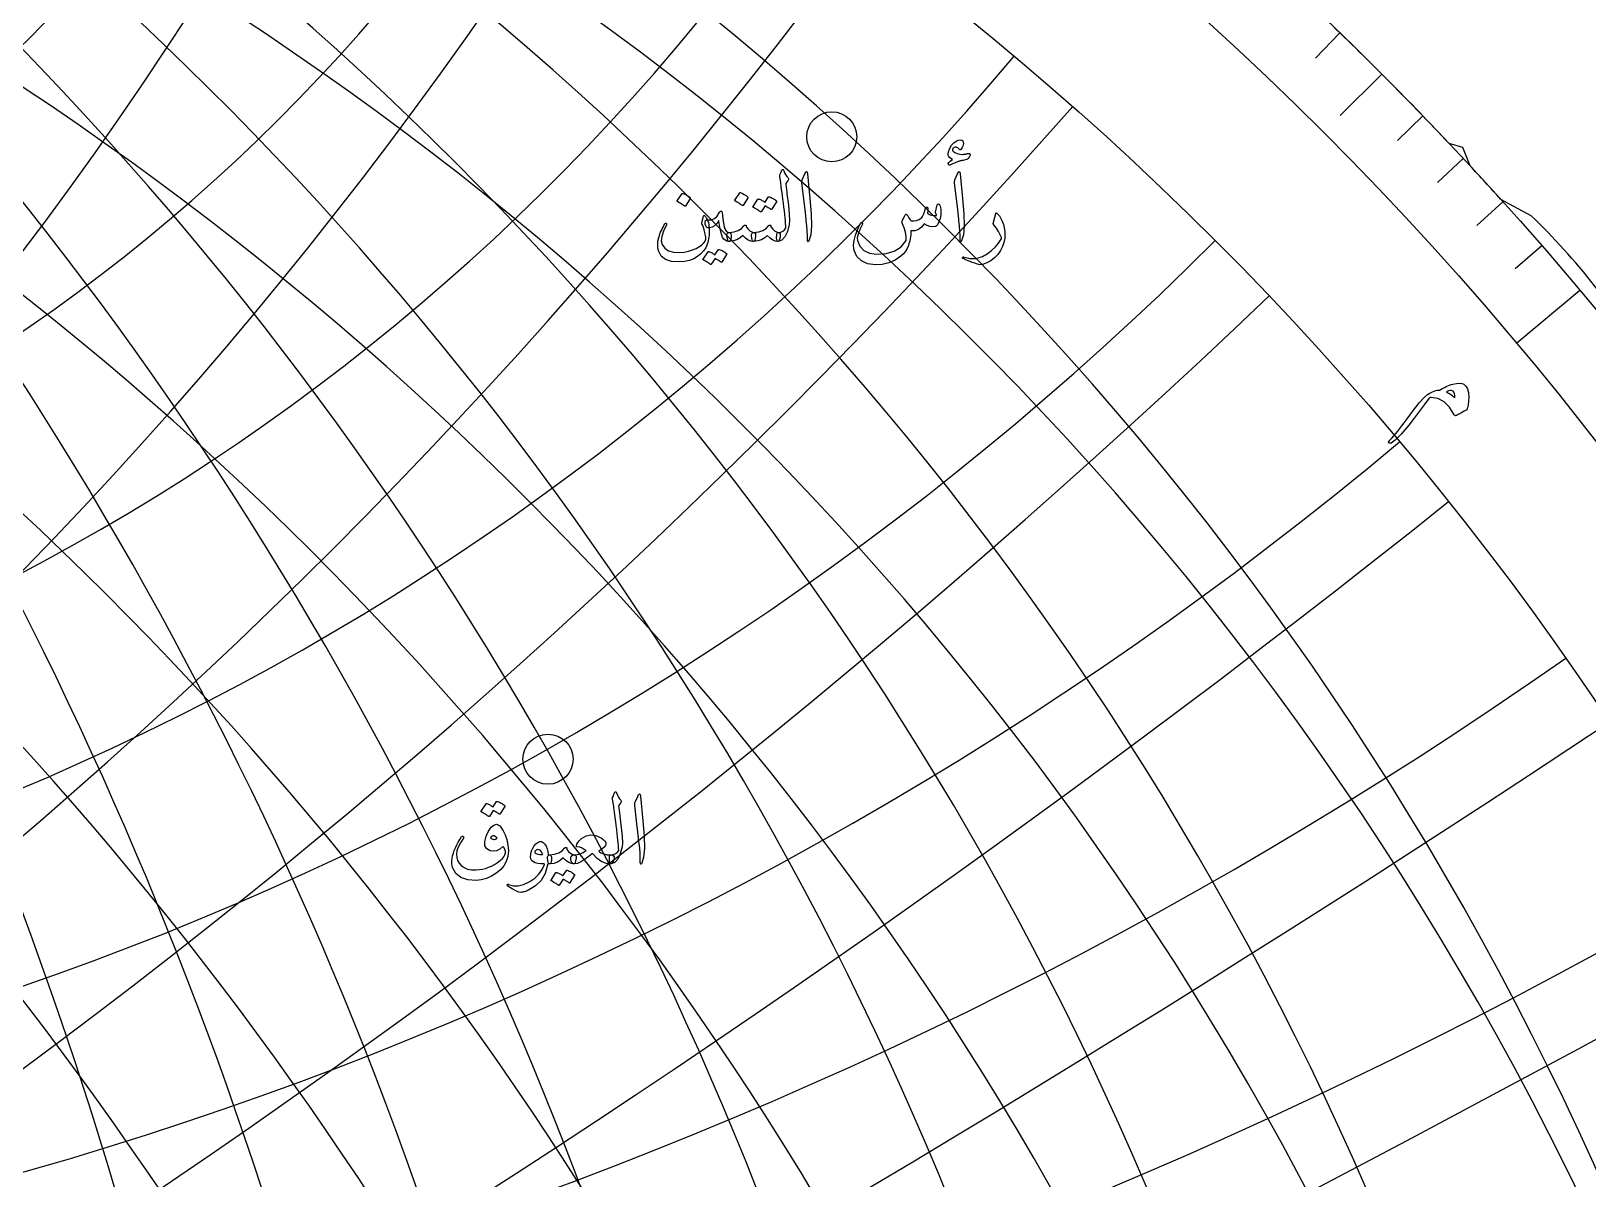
# Model space of a CAD drawing. Header units: millimetres. Extents: x -93 to 93, y -93 to 102.
# Drawn here: x 28.26 to 71.08, y 35.02 to 66.59 of the extents above; entities that cross this region are included whole.
import ezdxf

# ---------------------------------------------------------------- set-up
doc = ezdxf.new("R2010")
doc.units = ezdxf.units.MM
for name, color, linetype in [('CUT_OUTER', 1, 'Continuous'), ('ENGRAVE', 7, 'Continuous'), ('ENGRAVE_FINE', 8, 'Continuous'), ('TEXT', 5, 'Continuous')]:
    doc.layers.add(name, color=color, linetype=linetype)

msp = doc.modelspace()

# ---------------------------------------------------------------- linework, layer by layer
at = {"layer": 'CUT_OUTER'}
for points in [[(67.2568, 63.5035), (67.624, 63.3987), (67.6275, 63.3975), (67.6291, 63.3941), (67.8302, 62.891)], [(68.6773, 61.9646), (69.5043, 61.5197), (69.5072, 61.5179), (69.5095, 61.5155)]]:
    msp.add_lwpolyline(points, dxfattribs=at)
for centre, radius, start, end in [((0.881874092273056, 0.8751892940640188), 91.25756868696509, 43.33645314036559, 46.288891795183424), ((8.733717054165156, 8.003588861502108), 80.6536848954062, 41.993426810953935, 42.88520790717563), ((57.03708942889796, 48.440642751481825), 18.069662071908667, 29.814836999012883, 46.350862303989466)]:
    msp.add_arc(centre, radius, start, end, dxfattribs=at)
at = {"layer": 'ENGRAVE'}
for points in [[(65.4074, 65.4074), (64.2627, 64.2627)], [(70.8591, 59.4579), (69.1231, 58.0011)]]:
    msp.add_lwpolyline(points, dxfattribs=at)
for centre, radius in [((0, 0), 92.5), ((0, 0), 90.23375), ((0, 0), 86.025), ((0, 0), 86.025), ((50.27845452138069, 63.680600648528795), 0.6882), ((42.47341489038864, 46.56549729586896), 0.6882)]:
    msp.add_circle(centre, radius, dxfattribs=at)
for centre, radius, start, end in [((-15.168528515445692, 5.0011889793700714e-15), 87.3520742874712, 279.99999983752946, 80.00000016247054), ((-72.18354577202558, 9.758659094876748e-15), 112.29766206480934, 309.9999999658587, 50.000000034141294), ((-49.66655690703753, 2.7075026651397943e-15), 99.33311381407509, 299.99999995038047, 60.00000004961953), ((-31.31053940275002, 0), 91.5458928772403, 289.99999992129074, 70.00000007870972), ((-102.52060280291674, 5.6538157364751155e-15), 133.8311422056668, 319.9999999759614, 40.00000002403863), ((0, 91.54589287724035), 31.310539402750052, 199.99999992129074, 340.00000007870926), ((0, 99.33311381407499), 49.66655690703743, 209.99999995038047, 330.00000004962), ((-4.723730900634919e-15, 112.29766206480933), 72.18354577202557, 219.9999999658587, 320.0000000341413), ((-4.817300315426914e-15, 133.83114220566696), 102.5206028029169, 229.99999997596137, 310.0000000240386), ((-5.626093109739206e-15, 172.0499999999998), 148.99967072111247, 239.99999998346016, 300.00000001653984)]:
    msp.add_arc(centre, radius, start, end, dxfattribs=at)
at = {"layer": 'ENGRAVE_FINE'}
for points in [[(64.2559, 66.5389), (63.5812, 65.8403)], [(66.5389, 64.2559), (65.8403, 63.5812)], [(67.6502, 63.0848), (66.9399, 62.4225)], [(68.7409, 61.8946), (68.0191, 61.2447)], [(69.8106, 60.6855), (69.0776, 60.0483)]]:
    msp.add_lwpolyline(points, dxfattribs=at)
for centre, radius, start, end in [((-7.526212279817645, 8.119422323193695e-15), 86.3536015246665, 274.9999996725535, 85.00000032744651), ((-23.05032927888738, 3.0584866627739177e-15), 89.05963341977744, 284.9999998930846, 75.00000010691542), ((-60.23535347449013, -3.252574430796591e-15), 105.01713399820412, 304.9999999590866, 55.00000004091339), ((-40.114116292783706, 8.991473341385332e-15), 94.91808547874831, 294.9999999385643, 65.00000006143568), ((-86.02499999999996, -1.1723341796468616e-14), 121.65772170314547, 314.99999997135205, 45.000000028647946), ((-6.897616614894542, -3.0111054971237197), 86.35360152466649, 298.5833330058865, 108.58333366078), ((-13.901640084243787, -6.068662150098609), 87.35207428747132, 303.5833331708634, 103.58333349580312), ((-48.67312015238095, 111.49676508595176), 86.02500000000009, 248.58333330468554, 338.583333361981), ((-21.125146129507776, -9.222032361257194), 89.05963341977743, 308.58333322641806, 98.58333344024845), ((6.897616614894488, 3.0111054971236766), 86.35360152466643, 118.58333300588606, 288.58333366078045), ((13.901640084243802, 6.068662150098621), 87.35207428747135, 123.5833331708634, 283.5833334958031), ((21.12514612950774, 9.22203236125717), 89.0596334197774, 128.58333322641806, 278.5833334402489), ((28.695456462856022, 12.526797518899356), 91.54589287724042, 133.58333325462377, 273.58333341204275), ((36.76375110690086, 16.04895418713696), 94.9180854787483, 138.5833332718978, 268.58333339476917), ((45.518363738590764, 19.870718093751716), 99.33311381407516, 143.58333328371396, 263.583333382953), ((55.2044454079305, 24.09910818681059), 105.01713399820419, 148.58333329241964, 258.5833333742469), ((66.15471450018525, 28.87937031206012), 112.29766206480939, 153.5833332991922, 253.58333336747432), ((78.84011867264003, 34.417093321256196), 121.65772170314563, 158.58333330468554, 248.58333336198098), ((93.95799466867241, 41.016694612257176), 133.8311422056669, 163.58333330929486, 243.58333335737166), ((112.59535833364276, 49.15270322460947), 149.9800105933053, 168.5833333132739, 238.58333335339262), ((136.55509121577236, 59.612154281255215), 172.05000000000027, 173.58333331679364, 233.58333334987333), ((169.07318010727076, 73.80769481125694), 203.55249119069325, 178.5833333199746, 228.58333334669192), ((-28.695456462855894, -12.526797518899333), 91.54589287724029, 313.58333325462377, 93.58333341204275), ((-216.61144580020107, -94.5601867434138), 251.52027352402973, 3.5833333229063555, 43.58333334376016), ((-169.07318010727133, -73.80769481125716), 203.55249119069384, 358.5833333199746, 48.583333346691916), ((-136.55509121577225, -59.61215428125522), 172.05000000000015, 353.58333331679364, 53.58333334987333), ((-112.59535833364265, -49.15270322460939), 149.98001059330514, 348.5833333132739, 58.58333335339262), ((-93.95799466867234, -41.01669461225713), 133.83114220566682, 343.58333330929486, 63.58333335737166), ((-78.84011867263983, -34.41709332125613), 121.65772170314541, 338.58333330468554, 68.58333336198143), ((-66.1547145001852, -28.879370312060082), 112.29766206480932, 333.5833332991922, 73.58333336747432), ((-55.204445407930365, -24.099108186810522), 105.01713399820405, 328.58333329241964, 78.58333337424688), ((-45.518363738590594, -19.87071809375166), 99.333113814075, 323.5833332837135, 83.58333338295301), ((-36.7637511069009, -16.04895418713698), 94.91808547874834, 318.5833332718978, 88.58333339476917), ((216.61144580020022, 94.56018674341345), 251.52027352402882, 183.58333332290636, 223.58333334376016), ((294.23532856105226, 128.4463409237675), 332.3750768260687, 188.58333332565712, 218.5833333410094), ((447.12453168464526, 195.18903563692598), 495.3982308124308, 193.58333332828192, 213.5833333383846), ((901.1466799841849, 393.38917677097555), 987.0261819587486, 198.58333333082714, 208.58333333583982), ((-901.1466799841866, -393.3891767709763), 987.0261819587504, 18.583333330827145, 28.583333335839825), ((-447.1245316846461, -195.18903563692638), 495.3982308124318, 13.583333328281924, 33.58333333838459), ((-294.23532856105163, -128.44634092376725), 332.3750768260681, 8.583333325657122, 38.58333334100939), ((0, 94.91808547874842), 40.11411629278382, 204.99999993856432, 335.0000000614357), ((-53.54349213115652, 122.65345113152831), 102.5206028029168, 253.58333330929486, 333.58333335737166), ((-60.00437106553624, 137.45355226620094), 122.85643227999017, 258.5833333132739, 328.5833333533931), ((4.943273563473953e-15, 105.01713399820437), 60.23535347449038, 214.9999999590866, 325.0000000409134), ((-68.83418664251228, 157.68023734527983), 148.99967072111264, 263.58333331679364, 323.5833333498733), ((-81.43778070426366, 186.55161361913161), 184.48120783683498, 268.5833333199746, 318.5833333466919), ((-4.689336718587448e-15, 121.65772170314547), 86.02499999999996, 224.99999997135205, 315.00000002864795), ((-100.62884889351231, 230.51308588444456), 236.35174500858386, 273.58333332290636, 313.58333334376016), ((-132.97743721920946, 304.6148270943921), 321.0496707211132, 278.5833333256571, 308.5833333410094), ((0, 149.98001059330494), 122.85643227999037, 234.9999999799404, 305.0000000200596), ((-198.20014113404963, 454.0221482995396), 487.872018532613, 283.5833333282819, 303.5833333383846), ((-394.89185951755303, 904.5889139044538), 983.2702493450466, 288.58333333082714, 298.5833333358398), ((3.220694911988998e-15, 203.55249119069376), 184.48120783683484, 244.99999998664111, 295.0000000133589)]:
    msp.add_arc(centre, radius, start, end, dxfattribs=at)
at = {"layer": 'TEXT'}
for points in [[(53.99, 63.0521), (53.9539, 63.0453), (53.9203, 63.0389), (53.8893, 63.0328), (53.861, 63.0271), (53.8354, 63.0215), (53.8128, 63.016), (53.7931, 63.0104), (53.7763, 63.0049), (53.7593, 62.9986), (53.7389, 62.9907), (53.7149, 62.9812), (53.6875, 62.9702), (53.6567, 62.9575), (53.6223, 62.9428), (53.5845, 62.9262), (53.5432, 62.9078), (53.5264, 62.9022), (53.512, 62.9022), (53.5001, 62.9078), (53.4905, 62.9189), (53.4848, 62.9461), (53.5009, 62.9778), (53.5389, 63.0141), (53.5987, 63.0548), (53.553, 63.0809), (53.5183, 63.109), (53.4947, 63.1391), (53.4822, 63.1714), (53.4798, 63.2323), (53.4947, 63.2983), (53.5269, 63.3696), (53.5765, 63.4461), (53.6357, 63.5146), (53.6966, 63.562), (53.7592, 63.5882), (53.8235, 63.5932), (53.8594, 63.5842), (53.8839, 63.5654), (53.8969, 63.537), (53.8984, 63.4988), (53.8922, 63.4576), (53.8818, 63.4198), (53.8672, 63.3854), (53.8485, 63.3545), (53.8298, 63.3329), (53.8124, 63.3233), (53.7965, 63.3259), (53.7819, 63.3407), (53.7652, 63.3627), (53.7458, 63.3788), (53.7236, 63.3891), (53.6986, 63.3934), (53.6725, 63.3934), (53.6494, 63.3878), (53.6294, 63.3767), (53.6126, 63.3601), (53.6003, 63.34), (53.5967, 63.3212), (53.6017, 63.3039), (53.6154, 63.2879), (53.6667, 63.25), (53.7292, 63.222), (53.8027, 63.2042), (53.8873, 63.1964), (53.8947, 63.1966), (53.903, 63.1974), (53.9121, 63.1987), (53.922, 63.2005), (53.9329, 63.2027), (53.9446, 63.205), (53.9572, 63.2075), (53.9706, 63.2102), (53.9852, 63.2129), (53.9983, 63.2154), (54.0101, 63.2178), (54.0205, 63.22), (54.0297, 63.2218), (54.0379, 63.2231), (54.045, 63.2239), (54.0511, 63.2241), (54.0625, 63.2229), (54.0719, 63.2193), (54.0792, 63.2132), (54.0844, 63.2047), (54.0877, 63.1965), (54.0892, 63.1887), (54.089, 63.1813), (54.0871, 63.1742), (54.0603, 63.1239), (54.0351, 63.0868), (54.0117, 63.0628), (53.99, 63.0521)], [(48.8507, 62.6303), (48.8694, 62.6755), (48.884, 62.7114), (48.8944, 62.738), (48.9007, 62.7551), (48.9055, 62.7661), (48.9118, 62.7739), (48.9194, 62.7786), (48.9284, 62.7801), (48.9386, 62.7784), (48.9471, 62.7732), (48.9539, 62.7645), (48.9589, 62.7524), (48.982, 62.6929), (49.0096, 62.6393), (49.0417, 62.5916), (49.0783, 62.5498), (49.0885, 62.5364), (49.0914, 62.5213), (49.0871, 62.5045), (49.0755, 62.486), (49.0144, 62.3999), (49.0186, 62.3614), (49.0228, 62.3236), (49.0269, 62.2865), (49.0311, 62.2501), (49.0353, 62.2144), (49.0394, 62.1793), (49.0436, 62.145), (49.0477, 62.1113), (49.0861, 61.7998), (49.1095, 61.5563), (49.118, 61.3808), (49.1116, 61.2733), (49.0592, 61.0782), (48.9909, 60.934), (48.9066, 60.8409), (48.8063, 60.7988), (48.8035, 60.7988), (48.8008, 60.7988), (48.798, 60.7988), (48.7952, 60.7988), (48.7787, 60.8144), (48.7682, 60.8501), (48.7635, 60.9059), (48.7647, 60.9819), (48.7673, 61.01), (48.7751, 61.0305), (48.7881, 61.0433), (48.8063, 61.0485), (48.8767, 61.0626), (48.9354, 61.0881), (48.9822, 61.125), (49.0172, 61.1734), (49.0149, 61.2315), (49.0106, 61.2976), (49.0045, 61.3716), (48.9964, 61.4537), (48.9866, 61.5433), (48.9752, 61.6403), (48.9623, 61.7445), (48.9478, 61.856), (48.9345, 61.9657), (48.9222, 62.0642), (48.9109, 62.1516), (48.9007, 62.2279), (48.8918, 62.2931), (48.8847, 62.3472), (48.8793, 62.3902), (48.8757, 62.4221), (48.8479, 62.5803), (48.8471, 62.5959), (48.8472, 62.6095), (48.8485, 62.6209), (48.8507, 62.6303)], [(49.5389, 62.658), (49.5655, 62.7094), (49.5868, 62.7274), (49.6029, 62.7121), (49.6138, 62.6636), (49.6777, 61.9837), (49.7156, 61.5664), (49.7241, 61.2331), (49.7032, 60.9836), (49.6527, 60.8182), (49.6435, 60.8047), (49.6353, 60.7974), (49.6282, 60.7963), (49.6222, 60.8015), (49.6173, 60.8097), (49.6138, 60.8203), (49.6118, 60.8333), (49.6111, 60.8487), (49.6111, 60.9689), (49.6055, 61.0964), (49.5944, 61.2311), (49.5778, 61.3732), (49.5741, 61.4103), (49.5632, 61.5106), (49.545, 61.6739), (49.5195, 61.9004), (49.4584, 62.4027), (49.4571, 62.4294), (49.4584, 62.4541), (49.4626, 62.4766), (49.4695, 62.4971)], [(53.7375, 62.658), (53.764, 62.7094), (53.7854, 62.7274), (53.8015, 62.7121), (53.8124, 62.6636), (53.8762, 61.9837), (53.9142, 61.5664), (53.9227, 61.2331), (53.9017, 60.9836), (53.8513, 60.8182), (53.8421, 60.8047), (53.8339, 60.7974), (53.8268, 60.7963), (53.8207, 60.8015), (53.8159, 60.8097), (53.8124, 60.8203), (53.8103, 60.8333), (53.8096, 60.8487), (53.8096, 60.9689), (53.8041, 61.0964), (53.793, 61.2311), (53.7763, 61.3732), (53.7727, 61.4103), (53.7618, 61.5106), (53.7436, 61.6739), (53.7181, 61.9004), (53.657, 62.4027), (53.6556, 62.4294), (53.657, 62.4541), (53.6612, 62.4766), (53.6681, 62.4971)], [(46.1617, 62.1197), (46.1652, 62.1231), (46.1701, 62.1252), (46.1763, 62.1259), (46.1839, 62.1252), (46.2379, 62.1034), (46.2887, 62.0767), (46.3364, 62.0451), (46.381, 62.0087), (46.3853, 62.0031), (46.3872, 61.9976), (46.3867, 61.992), (46.3837, 61.9865), (46.2533, 61.7756), (46.2485, 61.7705), (46.2422, 61.7693), (46.2346, 61.7719), (46.2256, 61.7783), (46.2178, 61.7839), (46.2054, 61.7922), (46.1886, 61.8033), (46.1673, 61.8172), (46.1411, 61.8338), (46.1097, 61.8533), (46.0731, 61.8755), (46.0313, 61.9004), (46.0258, 61.9046), (46.023, 61.9088), (46.023, 61.9129), (46.0258, 61.9171)], [(47.7463, 62.1391), (47.7497, 62.1426), (47.7546, 62.1446), (47.7608, 62.1453), (47.7685, 62.1446), (47.8224, 62.1228), (47.8732, 62.0961), (47.9209, 62.0645), (47.9655, 62.0281), (47.9698, 62.0225), (47.9717, 62.017), (47.9712, 62.0114), (47.9683, 62.0059), (47.8378, 61.795), (47.833, 61.79), (47.8267, 61.7887), (47.8191, 61.7913), (47.8101, 61.7978), (47.8023, 61.8033), (47.79, 61.8116), (47.7731, 61.8227), (47.7518, 61.8366), (47.7256, 61.8533), (47.6942, 61.8727), (47.6576, 61.8949), (47.6158, 61.9199), (47.6103, 61.924), (47.6075, 61.9282), (47.6075, 61.9324), (47.6103, 61.9365)], [(48.5371, 62.0253), (48.5406, 62.0288), (48.5455, 62.0309), (48.5517, 62.0316), (48.5593, 62.0309), (48.5867, 62.0206), (48.6131, 62.0094), (48.6387, 61.997), (48.6634, 61.9837), (48.6874, 61.9691), (48.7109, 61.9532), (48.7339, 61.9358), (48.7564, 61.9171), (48.7607, 61.9114), (48.7626, 61.9053), (48.7621, 61.8989), (48.7591, 61.8921), (48.6259, 61.6812), (48.6223, 61.6784), (48.6169, 61.6784), (48.6098, 61.6812), (48.601, 61.6868), (48.5949, 61.6919), (48.585, 61.6989), (48.5713, 61.7078), (48.5538, 61.7187), (48.5323, 61.7316), (48.5066, 61.7468), (48.4768, 61.7642), (48.4428, 61.7839), (48.3373, 61.6202), (48.3325, 61.6151), (48.3262, 61.6139), (48.3186, 61.6165), (48.3096, 61.6229), (48.3018, 61.6285), (48.2895, 61.6368), (48.2726, 61.6479), (48.2513, 61.6618), (48.2251, 61.6784), (48.1937, 61.6979), (48.1571, 61.7201), (48.1153, 61.745), (48.111, 61.7492), (48.1091, 61.7534), (48.1096, 61.7575), (48.1126, 61.7617), (48.2485, 61.9643), (48.252, 61.9677), (48.2569, 61.9698), (48.2631, 61.9705), (48.2707, 61.9698), (48.294, 61.9623), (48.3165, 61.9535), (48.3384, 61.9435), (48.3595, 61.9324), (48.38, 61.9201), (48.3998, 61.907), (48.4189, 61.8931), (48.4372, 61.8782)], [(53.1825, 61.8061), (53.1873, 61.8182), (53.1936, 61.8269), (53.2012, 61.8321), (53.2102, 61.8338), (53.2219, 61.8325), (53.2317, 61.8283), (53.2399, 61.8214), (53.2463, 61.8116), (53.2621, 61.777), (53.2734, 61.7339), (53.2801, 61.6826), (53.2824, 61.6229), (53.2763, 61.5255), (53.2581, 61.4329), (53.2278, 61.3451), (53.1853, 61.2622), (53.1707, 61.2422), (53.1547, 61.2268), (53.1374, 61.2159), (53.1187, 61.2095), (53.0509, 61.2051), (52.9778, 61.2171), (52.8996, 61.2454), (52.8162, 61.2899), (52.7459, 61.1937), (52.6629, 61.1297), (52.567, 61.0979), (52.4582, 61.0985), (52.4547, 61.0399), (52.4495, 60.9836), (52.4429, 60.9296), (52.4346, 60.8779), (52.4248, 60.828), (52.4135, 60.7797), (52.4005, 60.7329), (52.3861, 60.6878), (52.3524, 60.6062), (52.307, 60.531), (52.2497, 60.4619), (52.1807, 60.3992), (52.0192, 60.2916), (51.8484, 60.216), (51.6682, 60.1723), (51.4786, 60.1605), (51.2651, 60.1895), (51.0964, 60.2653), (50.9724, 60.3879), (50.8931, 60.5573), (50.8824, 60.6184), (50.8806, 60.6905), (50.8879, 60.7738), (50.9042, 60.8681), (50.9304, 60.9715), (50.9673, 61.079), (51.015, 61.1907), (51.0735, 61.3066), (51.0782, 61.3139), (51.0839, 61.3191), (51.0907, 61.3222), (51.0985, 61.3232), (51.1063, 61.3225), (51.113, 61.3205), (51.1188, 61.317), (51.1234, 61.3121), (51.1266, 61.305), (51.1276, 61.2976), (51.1266, 61.2898), (51.1234, 61.2816), (51.0492, 61.1274), (51.0013, 61.0006), (50.9798, 60.9013), (50.9847, 60.8293), (51.0548, 60.6706), (51.1651, 60.5553), (51.3156, 60.4833), (51.5064, 60.4547), (51.7731, 60.4717), (51.999, 60.5393), (52.1838, 60.6576), (52.3278, 60.8265), (52.3273, 60.9379), (52.3091, 61.0555), (52.2732, 61.1793), (52.2196, 61.3094), (52.2128, 61.3225), (52.2092, 61.3343), (52.2086, 61.3447), (52.2112, 61.3538), (52.2262, 61.3847), (52.2404, 61.4138), (52.2539, 61.4409), (52.2667, 61.4662), (52.2789, 61.4891), (52.2903, 61.5095), (52.3011, 61.5273), (52.3111, 61.5425), (52.3169, 61.5489), (52.3229, 61.5515), (52.3294, 61.5503), (52.3361, 61.5452), (52.3396, 61.5414), (52.3444, 61.5355), (52.3507, 61.5275), (52.3583, 61.5175), (52.367, 61.5053), (52.3764, 61.4911), (52.3864, 61.4748), (52.3972, 61.4564), (52.419, 61.4211), (52.4374, 61.3954), (52.4523, 61.3794), (52.4638, 61.3732), (52.5359, 61.3671), (52.6081, 61.3794), (52.6802, 61.4101), (52.7524, 61.4592), (52.7786, 61.4918), (52.8044, 61.5452), (52.8299, 61.6195), (52.855, 61.7145), (52.8575, 61.7235), (52.862, 61.7312), (52.8686, 61.7374), (52.8772, 61.7423), (52.8854, 61.7454), (52.8932, 61.7464), (52.9007, 61.7454), (52.9078, 61.7423), (52.9183, 61.7249), (52.9223, 61.6923), (52.9197, 61.6444), (52.9105, 61.5813), (52.9666, 61.547), (53.0264, 61.5244), (53.09, 61.5137), (53.1575, 61.5147), (53.1566, 61.535), (53.154, 61.5515), (53.1497, 61.5641), (53.1436, 61.573), (53.1367, 61.5813), (53.1325, 61.5896), (53.1312, 61.598), (53.1325, 61.6063)], [(46.8305, 61.4509), (46.8464, 61.4229), (46.8607, 61.3916), (46.8734, 61.357), (46.8846, 61.3191), (46.8939, 61.2777), (46.9009, 61.2327), (46.9057, 61.1841), (46.9082, 61.1318), (46.9098, 61.0781), (46.9089, 61.0253), (46.9056, 60.9733), (46.8999, 60.9223), (46.8917, 60.8719), (46.8812, 60.822), (46.8682, 60.7727), (46.8527, 60.7238), (46.8113, 60.6312), (46.7535, 60.5449), (46.6795, 60.4647), (46.5891, 60.3908), (46.4835, 60.3284), (46.3636, 60.2826), (46.2296, 60.2535), (46.0813, 60.241), (45.8692, 60.2536), (45.7046, 60.3055), (45.5875, 60.3966), (45.5179, 60.5268), (45.4973, 60.6206), (45.4909, 60.7162), (45.4987, 60.8135), (45.5207, 60.9125), (45.5367, 60.9633), (45.554, 61.0128), (45.5727, 61.0611), (45.5929, 61.1082), (45.6144, 61.1542), (45.6373, 61.1994), (45.6615, 61.2437), (45.6872, 61.2872), (45.694, 61.2944), (45.7004, 61.2997), (45.7065, 61.3028), (45.7122, 61.3038), (45.7198, 61.3029), (45.7261, 61.3003), (45.7309, 61.296), (45.7344, 61.2899), (45.7363, 61.2827), (45.7365, 61.2747), (45.7349, 61.266), (45.7316, 61.2566), (45.6494, 61.0858), (45.6026, 60.9396), (45.5911, 60.818), (45.6151, 60.7211), (45.6877, 60.6156), (45.792, 60.5435), (45.9278, 60.5046), (46.0951, 60.4991), (46.2226, 60.5124), (46.3414, 60.5358), (46.4516, 60.5693), (46.553, 60.6128), (46.6383, 60.6614), (46.7084, 60.7127), (46.7632, 60.7669), (46.8028, 60.8237), (46.8042, 60.8268), (46.8055, 60.8303), (46.8069, 60.8344), (46.8083, 60.839), (46.8097, 60.8443), (46.8111, 60.8504), (46.8125, 60.8575), (46.8139, 60.8654), (46.8158, 60.8755), (46.8159, 60.8893), (46.8144, 60.9067), (46.8111, 60.9278), (46.8066, 60.9525), (46.8014, 60.9809), (46.7955, 61.0129), (46.7889, 61.0485), (46.7733, 61.1198), (46.7542, 61.1838), (46.7317, 61.2405), (46.7056, 61.2899), (46.7036, 61.2974), (46.7029, 61.3059), (46.7036, 61.3154), (46.7056, 61.326), (46.7528, 61.5008), (46.7558, 61.5093), (46.7591, 61.5154), (46.7627, 61.519), (46.7667, 61.5203), (46.7695, 61.5211), (46.7722, 61.521), (46.775, 61.5197), (46.7778, 61.5175), (46.7894, 61.5071), (46.8021, 61.4925), (46.8158, 61.4738), (46.8305, 61.4509)], [(47.4521, 60.7988), (47.3964, 60.8121), (47.3487, 60.8355), (47.309, 60.869), (47.2773, 60.9125), (47.252, 60.9738), (47.226, 61.0686), (47.1992, 61.1971), (47.1718, 61.3593), (47.1701, 61.3657), (47.1677, 61.3683), (47.1646, 61.3671), (47.1607, 61.3621), (47.112, 61.2879), (47.0546, 61.2317), (46.9885, 61.1935), (46.9138, 61.1734), (46.8711, 61.176), (46.8375, 61.1949), (46.8128, 61.2301), (46.7972, 61.2816), (46.7944, 61.3401), (46.8055, 61.3794), (46.8305, 61.3997), (46.8694, 61.4009), (46.9696, 61.399), (47.0567, 61.4322), (47.1306, 61.5003), (47.1913, 61.6035), (47.2001, 61.6202), (47.21, 61.6313), (47.2209, 61.6368), (47.2329, 61.6368), (47.2452, 61.6321), (47.2544, 61.6236), (47.2605, 61.6113), (47.2634, 61.5952), (47.2806, 61.4318), (47.2988, 61.3024), (47.318, 61.207), (47.3383, 61.1456), (47.3611, 61.1073), (47.3876, 61.0783), (47.4179, 61.0587), (47.4521, 61.0485), (47.4839, 61.036), (47.5041, 61.0097), (47.513, 60.9694), (47.5104, 60.9153), (47.5005, 60.8622), (47.4875, 60.8251), (47.4714, 60.804), (47.4521, 60.7988)], [(48.1292, 61.0485), (48.1512, 61.0414), (48.1674, 61.0339), (48.1776, 61.0261), (48.1819, 61.018), (48.184, 61.0055), (48.1847, 60.9902), (48.184, 60.9722), (48.1819, 60.9514), (48.1714, 60.8846), (48.159, 60.8369), (48.145, 60.8083), (48.1292, 60.7988), (48.0543, 60.8093), (47.9794, 60.8411), (47.9044, 60.894), (47.8295, 60.968), (47.7581, 60.9002), (47.6713, 60.8494), (47.5694, 60.8156), (47.4521, 60.7988), (47.4395, 60.8014), (47.4292, 60.8092), (47.4214, 60.8222), (47.416, 60.8404), (47.3938, 60.9569), (47.3914, 60.9699), (47.3925, 60.984), (47.397, 60.9991), (47.4049, 61.0152), (47.4141, 61.0277), (47.4251, 61.0374), (47.4377, 61.0444), (47.4521, 61.0485), (47.5923, 61.0693), (47.7074, 61.1068), (47.7976, 61.1609), (47.8628, 61.2317), (47.8704, 61.2414), (47.8795, 61.2483), (47.8899, 61.2525), (47.9017, 61.2539), (47.9126, 61.2523), (47.9204, 61.2476), (47.9251, 61.2398), (47.9266, 61.2289), (47.927, 61.2185), (47.928, 61.2095), (47.9298, 61.2018), (47.9322, 61.1956), (47.9788, 61.1396), (48.0272, 61.0964), (48.0774, 61.066), (48.1292, 61.0485)], [(48.8063, 61.0485), (48.8283, 61.0414), (48.8445, 61.0339), (48.8547, 61.0261), (48.859, 61.018), (48.8611, 61.0055), (48.8618, 60.9902), (48.8611, 60.9722), (48.859, 60.9514), (48.8485, 60.8846), (48.8361, 60.8369), (48.8221, 60.8083), (48.8063, 60.7988), (48.7314, 60.8093), (48.6565, 60.8411), (48.5815, 60.894), (48.5066, 60.968), (48.4352, 60.9002), (48.3484, 60.8494), (48.2465, 60.8156), (48.1292, 60.7988), (48.1166, 60.8014), (48.1063, 60.8092), (48.0985, 60.8222), (48.0931, 60.8404), (48.0709, 60.9569), (48.0685, 60.9699), (48.0696, 60.984), (48.0741, 60.9991), (48.082, 61.0152), (48.0912, 61.0277), (48.1022, 61.0374), (48.1148, 61.0444), (48.1292, 61.0485), (48.2694, 61.0693), (48.3845, 61.1068), (48.4747, 61.1609), (48.5399, 61.2317), (48.5475, 61.2414), (48.5566, 61.2483), (48.567, 61.2525), (48.5788, 61.2539), (48.5897, 61.2523), (48.5975, 61.2476), (48.6022, 61.2398), (48.6037, 61.2289), (48.6041, 61.2185), (48.6051, 61.2095), (48.6069, 61.2018), (48.6093, 61.1956), (48.6559, 61.1396), (48.7043, 61.0964), (48.7545, 61.066), (48.8063, 61.0485)], [(54.7892, 61.573), (54.7908, 61.578), (54.7927, 61.582), (54.7949, 61.585), (54.7975, 61.5869), (54.8053, 61.5876), (54.8149, 61.5841), (54.8262, 61.5765), (54.8392, 61.5647), (54.8898, 61.5045), (54.9335, 61.4349), (54.9703, 61.356), (55.0001, 61.2677), (55.0234, 61.1727), (55.0376, 61.079), (55.0428, 60.9868), (55.039, 60.8959), (55.0143, 60.7762), (54.9738, 60.6614), (54.9172, 60.5514), (54.8447, 60.4463), (54.758, 60.3511), (54.6588, 60.2736), (54.5471, 60.2138), (54.4229, 60.1716), (54.3896, 60.1645), (54.3563, 60.1626), (54.323, 60.1659), (54.2897, 60.1744), (54.213, 60.2012), (54.1437, 60.2261), (54.0819, 60.2491), (54.0275, 60.2701), (53.9807, 60.2893), (53.9418, 60.3065), (53.9107, 60.3219), (53.8873, 60.3353), (53.8825, 60.3395), (53.879, 60.3437), (53.8769, 60.3478), (53.8762, 60.352), (53.8768, 60.3574), (53.8783, 60.3624), (53.8809, 60.3671), (53.8846, 60.3714), (53.8892, 60.3747), (53.895, 60.3763), (53.9017, 60.3761), (53.9095, 60.3742), (53.9571, 60.3614), (54.0025, 60.3509), (54.0459, 60.3427), (54.0871, 60.3367), (54.1267, 60.333), (54.1648, 60.3315), (54.2016, 60.3323), (54.237, 60.3353), (54.2723, 60.341), (54.3088, 60.3496), (54.3465, 60.3611), (54.3855, 60.3756), (54.4256, 60.3932), (54.467, 60.4141), (54.5095, 60.4383), (54.5533, 60.4658), (54.6763, 60.5542), (54.7816, 60.6503), (54.8692, 60.754), (54.9391, 60.8654), (54.9436, 60.8744), (54.946, 60.8848), (54.9464, 60.8966), (54.9446, 60.9098), (54.9155, 60.9876), (54.8697, 61.0742), (54.8073, 61.1694), (54.7282, 61.2733), (54.7247, 61.2799), (54.7226, 61.2858), (54.7219, 61.291), (54.7226, 61.2955)], [(47.1635, 60.5795), (47.167, 60.583), (47.1718, 60.5851), (47.1781, 60.5858), (47.1857, 60.5851), (47.213, 60.5749), (47.2395, 60.5636), (47.2651, 60.5513), (47.2898, 60.5379), (47.3138, 60.5233), (47.3373, 60.5074), (47.3603, 60.49), (47.3827, 60.4713), (47.3871, 60.4656), (47.389, 60.4595), (47.3885, 60.4531), (47.3855, 60.4463), (47.2523, 60.2354), (47.2487, 60.2327), (47.2433, 60.2327), (47.2362, 60.2354), (47.2273, 60.241), (47.2213, 60.2461), (47.2114, 60.2531), (47.1977, 60.2621), (47.1802, 60.2729), (47.1587, 60.2858), (47.133, 60.301), (47.1032, 60.3184), (47.0692, 60.3381), (46.9637, 60.1744), (46.9589, 60.1694), (46.9526, 60.1681), (46.945, 60.1707), (46.936, 60.1772), (46.9282, 60.1827), (46.9158, 60.191), (46.899, 60.2021), (46.8777, 60.216), (46.8515, 60.2327), (46.8201, 60.2521), (46.7835, 60.2743), (46.7417, 60.2993), (46.7374, 60.3034), (46.7355, 60.3076), (46.736, 60.3118), (46.7389, 60.3159), (46.8749, 60.5185), (46.8784, 60.522), (46.8832, 60.524), (46.8895, 60.5247), (46.8971, 60.524), (46.9204, 60.5165), (46.9429, 60.5077), (46.9648, 60.4978), (46.9859, 60.4866), (47.0064, 60.4743), (47.0262, 60.4613), (47.0452, 60.4473), (47.0636, 60.4325)], [(66.9972, 56.7152), (67.0409, 56.7411), (67.0853, 56.7657), (67.1305, 56.7892), (67.1764, 56.8115), (67.223, 56.832), (67.2702, 56.8503), (67.3181, 56.8663), (67.3667, 56.8799), (67.4602, 56.8982), (67.5407, 56.9033), (67.6081, 56.8953), (67.6624, 56.8742), (67.7229, 56.8232), (67.7658, 56.7472), (67.7912, 56.6464), (67.7989, 56.5207), (67.7985, 56.484), (67.7968, 56.4474), (67.7941, 56.4109), (67.7903, 56.3745), (67.7854, 56.338), (67.7797, 56.3014), (67.7731, 56.2646), (67.7657, 56.2276), (67.7603, 56.2073), (67.7527, 56.1904), (67.743, 56.1767), (67.731, 56.1663), (67.6751, 56.1336), (67.6249, 56.1047), (67.5805, 56.0795), (67.5419, 56.0581), (67.5096, 56.0407), (67.4843, 56.0276), (67.4659, 56.0186), (67.4544, 56.0139), (67.4374, 56.0117), (67.4228, 56.0151), (67.4108, 56.0241), (67.4012, 56.0387), (67.2725, 56.2463), (67.1222, 56.3945), (66.9506, 56.4834), (66.7581, 56.5128), (66.7395, 56.5106), (66.7236, 56.505), (66.7105, 56.4963), (66.7002, 56.4842), (66.5745, 56.306), (66.4405, 56.1242), (66.2982, 55.9388), (66.1476, 55.7498), (65.9382, 55.5035), (65.7767, 55.3391), (65.6633, 55.2561), (65.598, 55.2546), (65.5903, 55.2698), (65.5932, 55.2895), (65.6066, 55.3136), (65.6307, 55.3421), (65.6846, 55.3973), (65.7391, 55.4566), (65.7943, 55.5199), (65.8501, 55.5874), (65.9067, 55.6585), (65.9641, 55.7329), (66.0223, 55.8105), (66.0813, 55.8914), (66.2792, 56.1629), (66.4423, 56.3705), (66.5709, 56.514), (66.6652, 56.5933), (66.7146, 56.6236), (66.7619, 56.6494), (66.8073, 56.6706), (66.8505, 56.6872), (66.8914, 56.6997), (66.9295, 56.7086), (66.9647, 56.7137), (66.9972, 56.7152)], [(67.1907, 56.6658), (67.2186, 56.6514), (67.2468, 56.6352), (67.2751, 56.6171), (67.3038, 56.5972), (67.3325, 56.5756), (67.3613, 56.5525), (67.3901, 56.5278), (67.4188, 56.5016), (67.4156, 56.5697), (67.4061, 56.6228), (67.3902, 56.6609), (67.368, 56.684), (67.3292, 56.7011), (67.2868, 56.7038), (67.2406, 56.692), (67.1907, 56.6658)], [(41.0609, 45.3986), (41.0644, 45.4021), (41.0693, 45.4042), (41.0755, 45.4049), (41.0831, 45.4042), (41.1105, 45.3939), (41.1369, 45.3827), (41.1625, 45.3703), (41.1872, 45.357), (41.2112, 45.3424), (41.2347, 45.3265), (41.2577, 45.3091), (41.2802, 45.2904), (41.2845, 45.2847), (41.2864, 45.2786), (41.2859, 45.2722), (41.2829, 45.2654), (41.1497, 45.0545), (41.1461, 45.0517), (41.1407, 45.0517), (41.1336, 45.0545), (41.1248, 45.0601), (41.1187, 45.0652), (41.1088, 45.0722), (41.0951, 45.0811), (41.0776, 45.092), (41.0561, 45.1049), (41.0304, 45.1201), (41.0006, 45.1375), (40.9666, 45.1572), (40.8611, 44.9935), (40.8563, 44.9884), (40.85, 44.9872), (40.8424, 44.9898), (40.8334, 44.9962), (40.8256, 45.0018), (40.8133, 45.0101), (40.7964, 45.0212), (40.7751, 45.0351), (40.7489, 45.0517), (40.7175, 45.0712), (40.6809, 45.0934), (40.6391, 45.1183), (40.6348, 45.1225), (40.6329, 45.1267), (40.6334, 45.1308), (40.6364, 45.135), (40.7723, 45.3376), (40.7758, 45.341), (40.7807, 45.3431), (40.7869, 45.3438), (40.7945, 45.3431), (40.8178, 45.3356), (40.8403, 45.3268), (40.8622, 45.3168), (40.8833, 45.3056), (40.9038, 45.2934), (40.9236, 45.2803), (40.9427, 45.2664), (40.961, 45.2515)], [(44.2522, 45.5152), (44.2709, 45.5604), (44.2855, 45.5963), (44.2959, 45.6229), (44.3021, 45.64), (44.307, 45.651), (44.3132, 45.6588), (44.3209, 45.6634), (44.3299, 45.665), (44.3401, 45.6633), (44.3486, 45.6581), (44.3554, 45.6494), (44.3604, 45.6373), (44.3835, 45.5778), (44.4111, 45.5242), (44.4431, 45.4765), (44.4797, 45.4347), (44.49, 45.4213), (44.4929, 45.4062), (44.4886, 45.3894), (44.477, 45.3709), (44.4159, 45.2848), (44.4201, 45.2463), (44.4242, 45.2085), (44.4284, 45.1714), (44.4326, 45.135), (44.4367, 45.0993), (44.4409, 45.0642), (44.4451, 45.0299), (44.4492, 44.9962), (44.4875, 44.6847), (44.511, 44.4412), (44.5195, 44.2657), (44.513, 44.1582), (44.4607, 43.9631), (44.3923, 43.8189), (44.308, 43.7258), (44.2078, 43.6837), (44.205, 43.6837), (44.2022, 43.6837), (44.1995, 43.6837), (44.1967, 43.6837), (44.1802, 43.6993), (44.1696, 43.735), (44.165, 43.7908), (44.1662, 43.8668), (44.1688, 43.8949), (44.1766, 43.9154), (44.1896, 43.9282), (44.2078, 43.9334), (44.2782, 43.9475), (44.3368, 43.973), (44.3837, 44.0099), (44.4187, 44.0583), (44.4163, 44.1164), (44.4121, 44.1825), (44.4059, 44.2565), (44.3979, 44.3386), (44.3881, 44.4282), (44.3767, 44.5252), (44.3638, 44.6294), (44.3493, 44.7409), (44.336, 44.8505), (44.3236, 44.9491), (44.3124, 45.0365), (44.3021, 45.1128), (44.2933, 45.178), (44.2862, 45.2321), (44.2808, 45.2751), (44.2772, 45.307), (44.2494, 45.4652), (44.2485, 45.4808), (44.2487, 45.4943), (44.2499, 45.5058), (44.2522, 45.5152)], [(44.9404, 45.5429), (44.9669, 45.5942), (44.9883, 45.6123), (45.0044, 45.597), (45.0153, 45.5485), (45.0791, 44.8686), (45.1171, 44.4513), (45.1256, 44.1179), (45.1046, 43.8685), (45.0542, 43.7031), (45.045, 43.6896), (45.0368, 43.6823), (45.0297, 43.6812), (45.0236, 43.6864), (45.0188, 43.6946), (45.0153, 43.7052), (45.0132, 43.7182), (45.0125, 43.7336), (45.0125, 43.8538), (45.007, 43.9813), (44.9959, 44.116), (44.9792, 44.2581), (44.9756, 44.2952), (44.9647, 44.3954), (44.9465, 44.5588), (44.921, 44.7853), (44.8599, 45.2876), (44.8585, 45.3143), (44.8599, 45.3389), (44.8641, 45.3615), (44.871, 45.382)], [(41.0609, 44.7742), (41.087, 44.7692), (41.1151, 44.7541), (41.1452, 44.729), (41.1775, 44.6938), (41.2437, 44.5987), (41.2982, 44.4856), (41.3409, 44.3545), (41.3717, 44.2054), (41.3808, 44.1271), (41.3828, 44.0479), (41.378, 43.9676), (41.3662, 43.8862), (41.3256, 43.7541), (41.2621, 43.6351), (41.1758, 43.5293), (41.0665, 43.4367), (40.9227, 43.3488), (40.78, 43.2848), (40.6383, 43.2447), (40.4976, 43.2286), (40.2656, 43.2445), (40.08, 43.309), (39.9409, 43.4221), (39.8483, 43.5838), (39.834, 43.6387), (39.8275, 43.6982), (39.8285, 43.7622), (39.8372, 43.8307), (39.851, 43.9057), (39.8705, 43.9809), (39.8954, 44.0563), (39.926, 44.1318), (39.9615, 44.2075), (40.0016, 44.2834), (40.0462, 44.3595), (40.0952, 44.4357), (40.1024, 44.4438), (40.1098, 44.4489), (40.1176, 44.4508), (40.1258, 44.4496), (40.1346, 44.4464), (40.1417, 44.4426), (40.1471, 44.4381), (40.1507, 44.4329), (40.1535, 44.4255), (40.1535, 44.417), (40.1507, 44.4074), (40.1452, 44.3968), (40.0637, 44.268), (40.0051, 44.1506), (39.9693, 44.0446), (39.9565, 43.9501), (39.9638, 43.862), (39.9884, 43.7808), (40.0304, 43.7066), (40.0897, 43.6393), (40.1674, 43.5829), (40.2617, 43.5442), (40.3727, 43.5232), (40.5004, 43.5199), (40.5872, 43.5276), (40.6728, 43.5421), (40.7572, 43.5636), (40.8403, 43.5921), (40.9221, 43.6276), (41.0023, 43.6705), (41.081, 43.7206), (41.1581, 43.778), (41.2181, 43.8316), (41.2621, 43.8842), (41.2902, 43.9357), (41.3024, 43.9861), (41.3012, 44.0347), (41.2892, 44.0805), (41.2665, 44.1235), (41.233, 44.1637), (41.1475, 44.0899), (41.0602, 44.0458), (40.9713, 44.0316), (40.8806, 44.0472), (40.7886, 44.1003), (40.7404, 44.1845), (40.7359, 44.3001), (40.7751, 44.4468), (40.8388, 44.59), (40.9076, 44.6924), (40.9817, 44.7538), (41.0609, 44.7742)], [(41.0748, 44.3941), (41.0464, 44.4232), (41.0193, 44.444), (40.9936, 44.4565), (40.9694, 44.4607), (40.9487, 44.457), (40.9284, 44.4461), (40.9085, 44.4279), (40.8889, 44.4024), (40.9081, 44.385), (40.9298, 44.3719), (40.9539, 44.3628), (40.9805, 44.358), (41.0051, 44.3592), (41.029, 44.3656), (41.0523, 44.3772), (41.0748, 44.3941)], [(42.4595, 43.6531), (42.3945, 43.4247), (42.2854, 43.2334), (42.1323, 43.0792), (41.9351, 42.9622), (41.9075, 42.9503), (41.8803, 42.9396), (41.8534, 42.9302), (41.8268, 42.9219), (41.8008, 42.9151), (41.7755, 42.9098), (41.7509, 42.9061), (41.7269, 42.9039), (41.6673, 42.9124), (41.5882, 42.9434), (41.4897, 42.997), (41.3717, 43.0732), (41.3591, 43.0841), (41.3516, 43.0947), (41.3494, 43.1049), (41.3523, 43.1148), (41.3589, 43.1224), (41.3676, 43.1259), (41.3783, 43.1252), (41.3912, 43.1203), (41.5138, 43.0806), (41.6513, 43.0808), (41.8038, 43.1209), (41.9711, 43.2008), (42.1078, 43.2936), (42.2209, 43.4027), (42.3104, 43.5281), (42.3763, 43.6698), (42.3758, 43.6748), (42.3742, 43.6788), (42.3716, 43.6818), (42.368, 43.6837), (42.2724, 43.6892), (42.1911, 43.7003), (42.1239, 43.717), (42.071, 43.7392), (42.0301, 43.7735), (42.0044, 43.821), (41.994, 43.8817), (41.9989, 43.9556), (42.0005, 43.9654), (42.0024, 43.9754), (42.0046, 43.9855), (42.0072, 43.9958), (42.0102, 44.0065), (42.0135, 44.0177), (42.0171, 44.0294), (42.0211, 44.0416), (42.0537, 44.1209), (42.0932, 44.1866), (42.1397, 44.2388), (42.1931, 44.2775), (42.2478, 44.2987), (42.2979, 44.2983), (42.3435, 44.2765), (42.3846, 44.2331), (42.4205, 44.1728), (42.4477, 44.1027), (42.4663, 44.0229), (42.4762, 43.9334), (42.4817, 43.9335), (42.4869, 43.9338), (42.4921, 43.9342), (42.497, 43.9348), (42.5019, 43.9354), (42.5071, 43.9358), (42.5124, 43.9361), (42.5178, 43.9362), (42.5365, 43.9322), (42.5511, 43.9202), (42.5615, 43.9003), (42.5678, 43.8724), (42.5704, 43.8417), (42.5698, 43.8106), (42.5662, 43.7792), (42.5594, 43.7475), (42.5506, 43.7196), (42.5407, 43.6996), (42.5298, 43.6876), (42.5178, 43.6837), (42.4651, 43.6837), (42.4647, 43.6786), (42.4637, 43.6719), (42.462, 43.6634), (42.4595, 43.6531)], [(43.1921, 43.9334), (43.2142, 43.9263), (43.2303, 43.9188), (43.2405, 43.911), (43.2449, 43.9029), (43.2469, 43.8904), (43.2476, 43.8751), (43.2469, 43.8571), (43.2449, 43.8363), (43.2343, 43.7695), (43.222, 43.7218), (43.2079, 43.6932), (43.1921, 43.6837), (43.1172, 43.6942), (43.0423, 43.726), (42.9674, 43.7789), (42.8924, 43.8529), (42.821, 43.7851), (42.7343, 43.7343), (42.6323, 43.7005), (42.515, 43.6837), (42.5024, 43.6863), (42.4921, 43.6941), (42.4843, 43.7071), (42.479, 43.7253), (42.4568, 43.8418), (42.4543, 43.8548), (42.4554, 43.8689), (42.4599, 43.884), (42.4679, 43.9001), (42.4771, 43.9126), (42.488, 43.9223), (42.5006, 43.9292), (42.515, 43.9334), (42.6552, 43.9542), (42.7703, 43.9917), (42.8605, 44.0458), (42.9257, 44.1166), (42.9334, 44.1263), (42.9424, 44.1332), (42.9528, 44.1374), (42.9646, 44.1388), (42.9755, 44.1372), (42.9833, 44.1325), (42.988, 44.1247), (42.9896, 44.1138), (42.9899, 44.1034), (42.991, 44.0944), (42.9927, 44.0867), (42.9951, 44.0805), (43.0418, 44.0245), (43.0902, 43.9813), (43.1403, 43.9509), (43.1921, 43.9334)], [(44.2078, 43.9334), (44.2484, 43.9273), (44.2758, 43.9091), (44.29, 43.8788), (44.291, 43.8363), (44.2775, 43.7706), (44.2591, 43.7232), (44.2359, 43.6942), (44.2078, 43.6837), (44.08, 43.6953), (43.9518, 43.7468), (43.8233, 43.8382), (43.6944, 43.9695), (43.5319, 43.8434), (43.394, 43.7537), (43.2808, 43.7005), (43.1921, 43.6837), (43.1628, 43.6903), (43.1387, 43.71), (43.1198, 43.743), (43.1061, 43.7891), (43.1021, 43.8502), (43.1151, 43.8946), (43.1451, 43.9223), (43.1921, 43.9334), (43.2349, 43.9376), (43.2771, 43.9445), (43.3188, 43.9542), (43.36, 43.9667), (43.4007, 43.9821), (43.4408, 44.0007), (43.4805, 44.0224), (43.5196, 44.0472), (43.4715, 44.0864), (43.4134, 44.1179), (43.3453, 44.1419), (43.2671, 44.1582), (43.26, 44.1611), (43.2553, 44.1672), (43.253, 44.1764), (43.2532, 44.1887), (43.2664, 44.2312), (43.2948, 44.2782), (43.3385, 44.3297), (43.3975, 44.3857), (43.5205, 44.4594), (43.6507, 44.4863), (43.7882, 44.4664), (43.9331, 44.3996), (43.9945, 44.3569), (44.0371, 44.315), (44.0611, 44.2737), (44.0663, 44.2331), (44.051, 44.1894), (44.0135, 44.1415), (43.9539, 44.0895), (43.872, 44.0333), (43.9305, 43.9896), (44.0059, 43.9584), (44.0984, 43.9397), (44.2078, 43.9334)], [(42.3263, 43.9639), (42.2972, 44.0148), (42.2653, 44.0507), (42.2306, 44.0716), (42.1931, 44.0777), (42.1708, 44.0718), (42.1508, 44.0624), (42.1333, 44.0496), (42.1182, 44.0333), (42.1134, 44.0246), (42.1127, 44.0153), (42.1161, 44.0052), (42.1238, 43.9945), (42.1524, 43.9693), (42.1938, 43.9521), (42.2481, 43.9429), (42.3152, 43.9417), (42.3222, 43.9431), (42.3263, 43.9473), (42.3277, 43.9542), (42.3263, 43.9639)], [(42.9812, 43.5061), (42.9847, 43.5095), (42.9896, 43.5116), (42.9958, 43.5123), (43.0034, 43.5116), (43.0308, 43.5014), (43.0572, 43.4901), (43.0828, 43.4778), (43.1075, 43.4644), (43.1315, 43.4499), (43.155, 43.4339), (43.178, 43.4166), (43.2005, 43.3978), (43.2048, 43.3921), (43.2067, 43.386), (43.2062, 43.3796), (43.2032, 43.3729), (43.07, 43.162), (43.0664, 43.1592), (43.061, 43.1592), (43.0539, 43.162), (43.0451, 43.1675), (43.039, 43.1726), (43.0291, 43.1797), (43.0154, 43.1886), (42.9979, 43.1994), (42.9764, 43.2123), (42.9507, 43.2275), (42.9209, 43.2449), (42.8869, 43.2646), (42.7814, 43.1009), (42.7766, 43.0959), (42.7703, 43.0947), (42.7627, 43.0973), (42.7537, 43.1037), (42.7459, 43.1092), (42.7336, 43.1176), (42.7167, 43.1287), (42.6954, 43.1425), (42.6692, 43.1592), (42.6378, 43.1786), (42.6012, 43.2008), (42.5594, 43.2258), (42.5551, 43.2299), (42.5532, 43.2341), (42.5537, 43.2383), (42.5567, 43.2424), (42.6926, 43.445), (42.6961, 43.4485), (42.701, 43.4506), (42.7072, 43.4513), (42.7148, 43.4506), (42.7381, 43.443), (42.7606, 43.4343), (42.7825, 43.4243), (42.8036, 43.4131), (42.8241, 43.4009), (42.8439, 43.3878), (42.863, 43.3738), (42.8813, 43.359)]]:
    msp.add_lwpolyline(points, close=True, dxfattribs=at)

doc.saveas('drawing.dxf')
